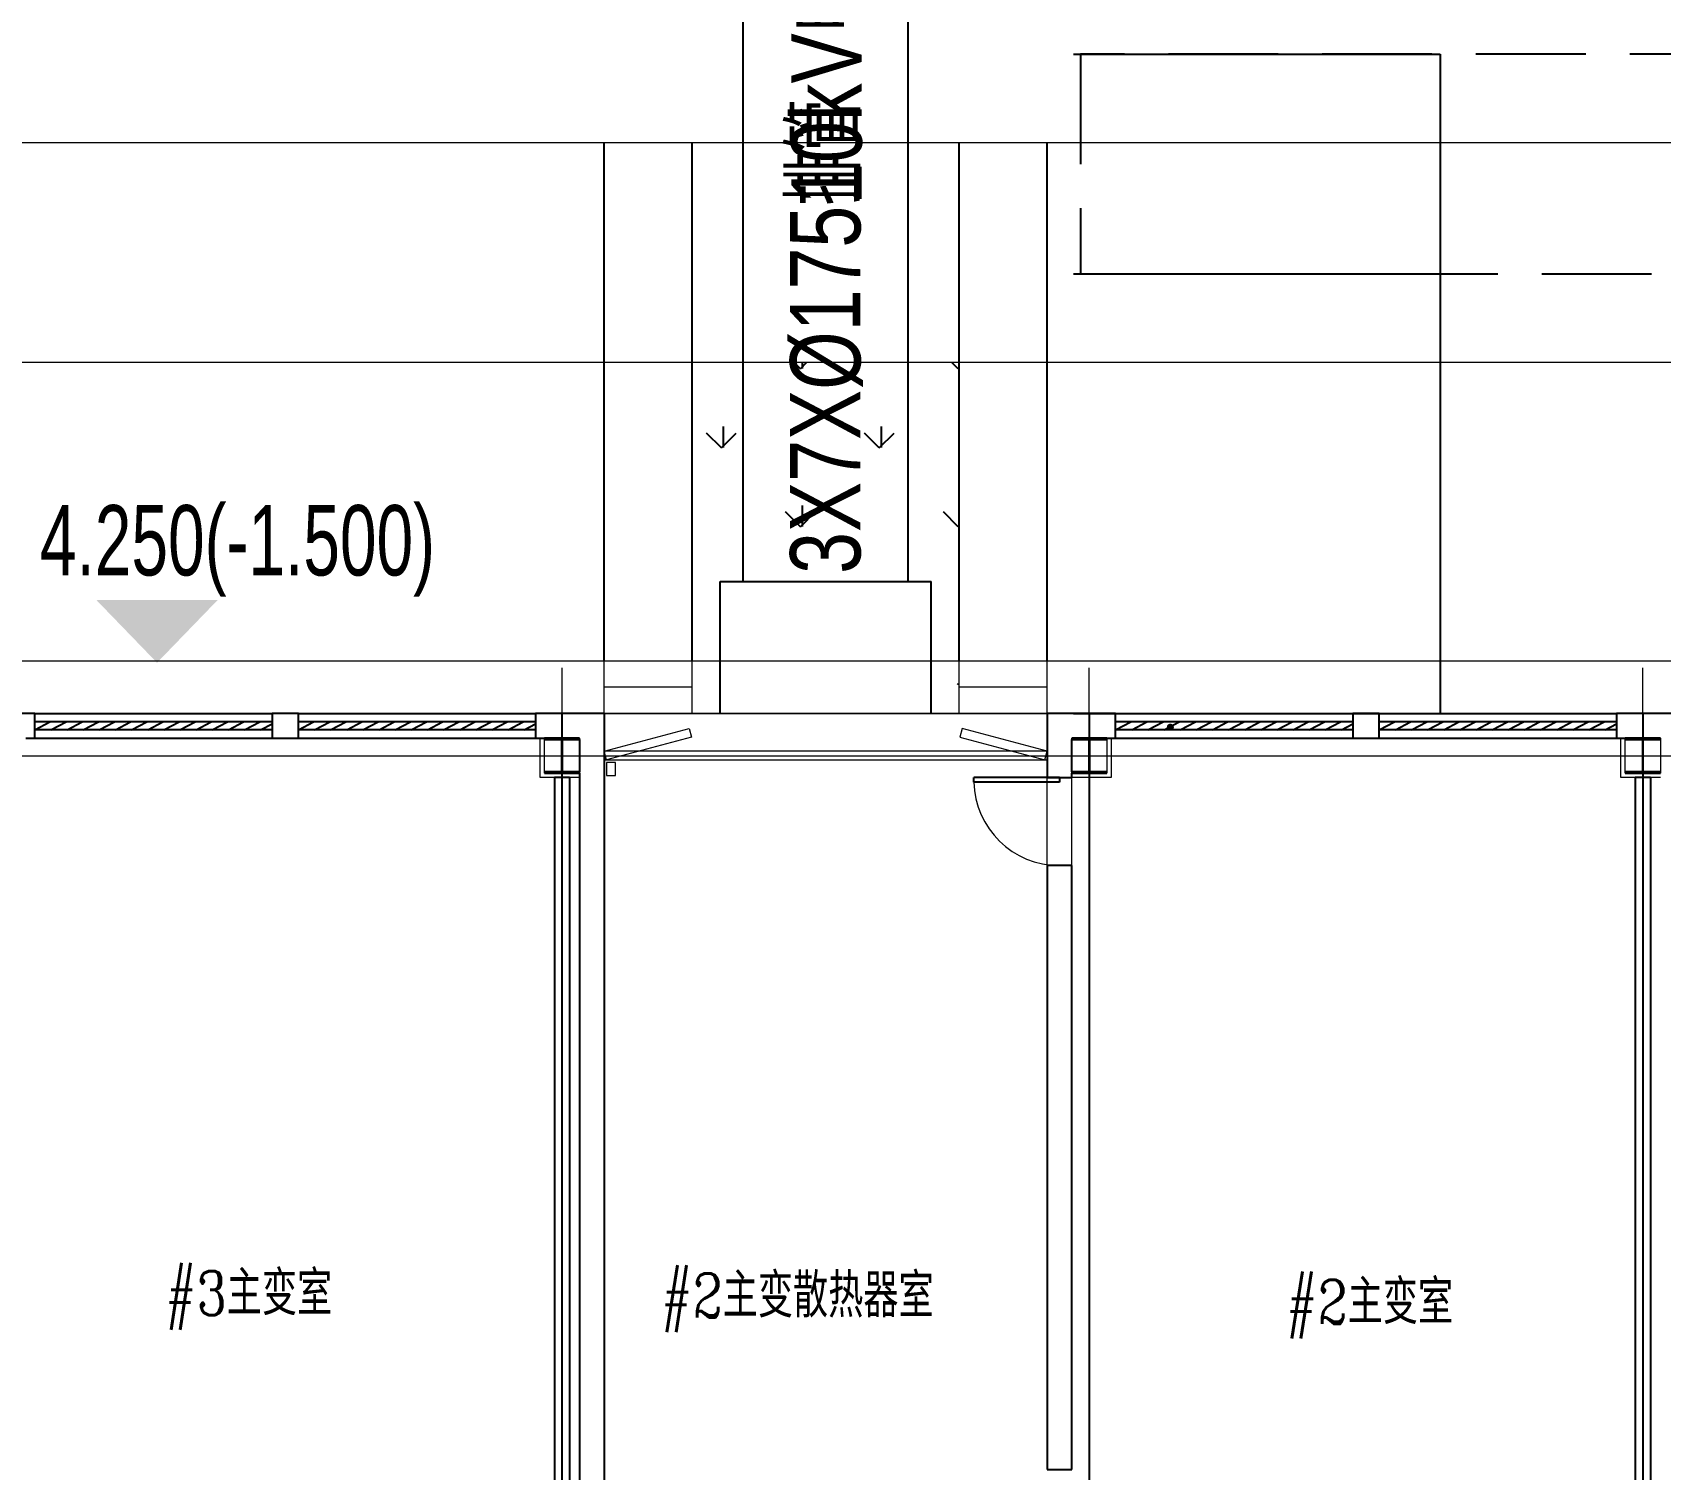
# Model space of a CAD drawing. Extents: x 3213259 to 3716512, y 332899 to 392399.
# Drawn here: x 3243170 to 3261695, y 362842 to 379188 of the extents above; entities that cross this region are included whole.
import ezdxf

# ---------------------------------------------------------------- set-up
doc = ezdxf.new("R2010")
doc.units = 0
doc.header["$LTSCALE"] = 1000
doc.header["$MEASUREMENT"] = 0
doc.linetypes.add('DASH', pattern=[0.35, 0.25, -0.1])
doc.linetypes.add('DOTE', pattern=[2.42, 2, -0.2, 0.02, -0.2])
for name, color, linetype in [('A-PUB_TEXT', 7, 'Continuous'), ('DIM_LEAD', 3, 'Continuous'), ('JZX_COLUMN', 50, 'Continuous'), ('JZX_WALL', 50, 'Continuous'), ('PUB_DIM', 3, 'Continuous'), ('PUB_TEXT', 7, 'Continuous'), ('立面填充', 8, 'Continuous')]:
    doc.layers.add(name, color=color, linetype=linetype)
for name, color, linetype, lineweight in [('JZ_SPACE', 7, 'Continuous', 0), ('JZX_DOTE', 14, 'DOTE', 0), ('JZX_STAIR', 150, 'Continuous', 0), ('JZX_ViewLine', 30, 'Continuous', 0), ('JZX_WINDOW', 4, 'Continuous', 0), ('道路', 220, 'Continuous', 13), ('雨水管、溢水管', 4, 'Continuous', 9)]:
    doc.layers.add(name, color=color, linetype=linetype, lineweight=lineweight)
doc.styles.add('_TCH_DIM', font='sepd_tss.shx', dxfattribs={"bigfont": 'sepd_hzt.shx'})
doc.styles.add('DIM_FONT', font='COMPLEX8.SHX', dxfattribs={"width": 0.6, "bigfont": 'HZITXT.SHX'})
doc.styles.add('HZ', font='complex8.shx', dxfattribs={"width": 0.8, "bigfont": 'hztxt.shx'})
doc.styles.add('sepd_yb2', font='sepd_gbe.shx', dxfattribs={"width": 0.8, "bigfont": 'sepd_gbc.shx'})
doc.styles.get("Standard").update_dxf_attribs({"font": 'SIMPLEX.shx', "bigfont": 'gbcbig.shx'})
doc.dimstyles.new('DIMN', dxfattribs={"dimtxt": 300, "dimasz": 100, "dimexe": 250, "dimexo": 300, "dimgap": 100, "dimtad": 1, "dimdec": 0, "dimzin": 0, "dimdsep": 46, "dimtxsty": 'DIM_FONT', "dimblk": 'ARCHTICK', "dimcen": 0.09, "dimclrt": 7, "dimazin": 2, "dimtfac": 1, "dimtdec": 0, "dimtix": 1, "dimtmove": 2, "dimatfit": 3, "dimldrblk": 'ARCHTICK', "dimfxl": 1, "dimtolj": 1, "dimtzin": 0, "dimarcsym": 0})
doc.dimstyles.new('ISO-25', dxfattribs={"dimtxt": 2.5, "dimasz": 2.5, "dimexe": 1.25, "dimexo": 0.625, "dimtad": 1, "dimtxsty": 'Standard', "dimcen": 2.5, "dimadec": 0, "dimazin": 0, "dimtfac": 1, "dimtmove": 0, "dimatfit": 3, "dimfxl": 1, "dimarcsym": 0})
pattern_1 = [(90, (38683506.7, 5563254.86), (-538.815, 538.815), [142.875, -934.755]), (45, (38683506.7, 5563254.86), (-538.815367, 538.815367), [142.875, -619.125]), (135, (38683506.7, 5563254.86), (-538.815367, -538.815367), [142.875, -619.125])]

# ---------------------------------------------------------------- blocks, each defined once
blk = doc.blocks.new('_ArchTick')
at = {"color": 0, "linetype": 'ByBlock', "const_width": 0.4}
blk.add_lwpolyline([(-0.5, -0.5), (0.5, 0.5)], dxfattribs=at)
blk = doc.blocks.new('*D153')
at = {"layer": 'Defpoints', "color": 0}
for p in [(3274275, 382246), (3274275, 371962), (3227415, 365598)]:
    blk.add_point(p, dxfattribs=at)
at = {"layer": 'PUB_DIM', "color": 0, "lineweight": -2}
for p, q in [((3227415, 365898), (3227415, 382496)), ((3274275, 372262), (3274275, 382496)), ((3227415, 382246), (3274275, 382246))]:
    blk.add_line(p, q, dxfattribs=at)
at = {"layer": 'PUB_DIM', "color": 0, "lineweight": -2, "xscale": 100, "yscale": 100, "zscale": 100, "rotation": 180}
blk.add_blockref('_ArchTick', (3227415, 382246), dxfattribs=at)
at = {"layer": 'PUB_DIM', "color": 0, "lineweight": -2, "xscale": 100, "yscale": 100, "zscale": 100}
blk.add_blockref('_ArchTick', (3274275, 382246), dxfattribs=at)
at = {"layer": 'PUB_DIM', "color": 7, "lineweight": 25, "insert": (3250845, 382746), "char_height": 800, "attachment_point": 5, "style": 'HZ'}
blk.add_mtext('\\A1;46860', dxfattribs=at)
blk = doc.blocks.new('A$C62D55686')
at = {"color": 0}
for p, q in [((17443.8, 23480), (17443.8, 23760)), ((17443.8, 23760), (20143.8, 23760)), ((20143.8, 23760), (20143.8, 23480)), ((20443.8, 23480), (20443.8, 23760)), ((20443.8, 23760), (23143.8, 23760)), ((23143.8, 23760), (23143.8, 23480)), ((29743.8, 23480), (29743.8, 23760)), ((29743.8, 23760), (32443.8, 23760)), ((32443.8, 23760), (32443.8, 23480)), ((32743.8, 23480), (32743.8, 23760)), ((32743.8, 23760), (35443.8, 23760)), ((35443.8, 23760), (35443.8, 23480)), ((20143.8, 23666.7), (17443.8, 23666.7)), ((17443.8, 23573.4), (17616.8, 23666.7)), ((20143.8, 23573.4), (17443.8, 23573.4)), ((17627.3, 23573.4), (17800.4, 23666.7)), ((17810.9, 23573.4), (17984, 23666.7)), ((17994.5, 23573.4), (18167.6, 23666.7)), ((18178.1, 23573.4), (18351.1, 23666.7)), ((18361.6, 23573.4), (18534.7, 23666.7)), ((18545.2, 23573.4), (18718.3, 23666.7)), ((18728.8, 23573.4), (18901.9, 23666.7)), ((18912.4, 23573.4), (19085.4, 23666.7)), ((19095.9, 23573.4), (19269, 23666.7)), ((19279.5, 23573.4), (19452.6, 23666.7)), ((19463.1, 23573.4), (19636.2, 23666.7)), ((19646.7, 23573.4), (19819.7, 23666.7)), ((19830.2, 23573.4), (20003.3, 23666.7)), ((20013.8, 23573.4), (20143.8, 23643.4)), ((23143.8, 23666.7), (20443.8, 23666.7)), ((20443.8, 23573.4), (20616.8, 23666.7)), ((23143.8, 23573.4), (20443.8, 23573.4)), ((20627.3, 23573.4), (20800.4, 23666.7)), ((20810.9, 23573.4), (20984, 23666.7)), ((20994.5, 23573.4), (21167.6, 23666.7)), ((21178.1, 23573.4), (21351.1, 23666.7)), ((21361.6, 23573.4), (21534.7, 23666.7)), ((21545.2, 23573.4), (21718.3, 23666.7)), ((21728.8, 23573.4), (21901.9, 23666.7)), ((21912.4, 23573.4), (22085.4, 23666.7)), ((22095.9, 23573.4), (22269, 23666.7)), ((22279.5, 23573.4), (22452.6, 23666.7)), ((22463.1, 23573.4), (22636.2, 23666.7)), ((22646.7, 23573.4), (22819.7, 23666.7)), ((22830.2, 23573.4), (23003.3, 23666.7)), ((23013.8, 23573.4), (23143.8, 23643.4)), ((32443.8, 23666.7), (29743.8, 23666.7)), ((29743.8, 23573.4), (29916.8, 23666.7)), ((32443.8, 23573.4), (29743.8, 23573.4)), ((29927.3, 23573.4), (30100.4, 23666.7)), ((30110.9, 23573.4), (30284, 23666.7)), ((30294.5, 23573.4), (30467.6, 23666.7)), ((30478.1, 23573.4), (30651.1, 23666.7)), ((30661.6, 23573.4), (30834.7, 23666.7)), ((30845.2, 23573.4), (31018.3, 23666.7)), ((31028.8, 23573.4), (31201.9, 23666.7)), ((31212.4, 23573.4), (31385.4, 23666.7)), ((31395.9, 23573.4), (31569, 23666.7)), ((31579.5, 23573.4), (31752.6, 23666.7)), ((31763.1, 23573.4), (31936.2, 23666.7)), ((31946.7, 23573.4), (32119.7, 23666.7)), ((32130.2, 23573.4), (32303.3, 23666.7)), ((32313.8, 23573.4), (32443.8, 23643.4)), ((35443.8, 23666.7), (32743.8, 23666.7)), ((32743.8, 23573.4), (32916.8, 23666.7)), ((35443.8, 23573.4), (32743.8, 23573.4)), ((32927.3, 23573.4), (33100.4, 23666.7)), ((33110.9, 23573.4), (33284, 23666.7)), ((33294.5, 23573.4), (33467.6, 23666.7)), ((33478.1, 23573.4), (33651.1, 23666.7)), ((33661.6, 23573.4), (33834.7, 23666.7)), ((33845.2, 23573.4), (34018.3, 23666.7)), ((34028.8, 23573.4), (34201.9, 23666.7)), ((34212.4, 23573.4), (34385.4, 23666.7)), ((34395.9, 23573.4), (34569, 23666.7)), ((34579.5, 23573.4), (34752.6, 23666.7)), ((34763.1, 23573.4), (34936.2, 23666.7)), ((34946.7, 23573.4), (35119.7, 23666.7)), ((35130.2, 23573.4), (35303.3, 23666.7)), ((35313.8, 23573.4), (35443.8, 23643.4)), ((17443.8, 23480), (20143.8, 23480)), ((20443.8, 23480), (23143.8, 23480)), ((29743.8, 23480), (32443.8, 23480)), ((32743.8, 23480), (35443.8, 23480))]:
    blk.add_line(p, q, dxfattribs=at)
for p, q in [((28128.8, 22980), (28128.8, 23030)), ((29103.8, 23030), (28128.8, 23030)), ((29103.8, 22980), (28128.8, 22980)), ((29103.8, 23030), (29103.8, 22980))]:
    blk.add_line(p, q)
at = {"lineweight": 13}
blk.add_ellipse((29103.8, 23005), major_axis=(-689.4, 689.4), ratio=1, start_param=0.811042, end_param=2.3561945, dxfattribs=at)
at = {"layer": 'DIM_LEAD', "const_width": 40}
blk.add_lwpolyline([(30366.5, 23624.2, 1), (30366.5, 23584.2, 1)], format="xyb", close=True, dxfattribs=at)
at = {"layer": 'JZX_COLUMN'}
for p, q in [((23643.8, 23480), (23243.8, 23480)), ((23243.8, 23480), (23243.8, 23464)), ((23243.8, 23464), (23438.8, 23464)), ((23438.8, 23464), (23438.8, 23096)), ((23448.8, 23096), (23448.8, 23464)), ((23448.8, 23464), (23643.8, 23464)), ((23643.8, 23464), (23643.8, 23480)), ((29643.8, 23480), (29243.8, 23480)), ((29243.8, 23480), (29243.8, 23464)), ((29243.8, 23464), (29438.8, 23464)), ((29438.8, 23464), (29438.8, 23096)), ((29448.8, 23096), (29448.8, 23464)), ((29448.8, 23464), (29643.8, 23464)), ((29643.8, 23464), (29643.8, 23480)), ((35943.8, 23480), (35543.8, 23480)), ((35543.8, 23480), (35543.8, 23464)), ((35543.8, 23464), (35738.8, 23464)), ((35738.8, 23464), (35738.8, 23096)), ((35748.8, 23096), (35748.8, 23464)), ((35748.8, 23464), (35943.8, 23464)), ((35943.8, 23464), (35943.8, 23480)), ((23438.8, 23096), (23243.8, 23096)), ((23243.8, 23096), (23243.8, 23080)), ((23243.8, 23080), (23643.8, 23080)), ((23643.8, 23096), (23448.8, 23096)), ((23643.8, 23080), (23643.8, 23096)), ((29438.8, 23096), (29243.8, 23096)), ((29243.8, 23096), (29243.8, 23080)), ((29243.8, 23080), (29643.8, 23080)), ((29643.8, 23096), (29448.8, 23096)), ((29643.8, 23080), (29643.8, 23096)), ((35738.8, 23096), (35543.8, 23096)), ((35543.8, 23096), (35543.8, 23080)), ((35543.8, 23080), (35943.8, 23080)), ((35943.8, 23096), (35748.8, 23096)), ((35943.8, 23080), (35943.8, 23096))]:
    blk.add_line(p, q, dxfattribs=at)
at = {"layer": 'JZX_DOTE', "ltscale": 20}
for p, q in [((23443.8, 1280), (23443.8, 24280)), ((29443.8, 1280), (29443.8, 24280)), ((35743.8, 1280), (35743.8, 24280)), ((1143.8, 23280), (49043.8, 23280))]:
    blk.add_line(p, q, dxfattribs=at)
at = {"layer": 'JZX_STAIR'}
for p, q in [((23923.8, 23760), (23923.8, 24360)), ((24923.8, 23759.2), (24923.8, 24359.2)), ((27963.8, 23759.2), (27963.8, 24359.2)), ((28963.8, 23760), (28963.8, 24360)), ((24923.8, 24059.2), (23923.8, 24060)), ((28963.8, 24060), (27963.8, 24059.2))]:
    blk.add_line(p, q, dxfattribs=at)
at = {"layer": 'JZX_ViewLine'}
blk.add_line((3415.2, 24360), (49123.8, 24360), dxfattribs=at)
for points in [[(28963.8, 23760), (23923.8, 23760)], [(23643.8, 23030), (23193.8, 23030), (23193.8, 23480)], [(29693.8, 23480), (29693.8, 23030), (29193.8, 23030)], [(35943.8, 23030), (35493.8, 23030), (35493.8, 23480)]]:
    blk.add_lwpolyline(points, dxfattribs=at)
for points in [[(23243.8, 23480), (23643.8, 23480), (23643.8, 23080), (23243.8, 23080)], [(29243.8, 23480), (29643.8, 23480), (29643.8, 23080), (29243.8, 23080)], [(35543.8, 23480), (35943.8, 23480), (35943.8, 23080), (35543.8, 23080)]]:
    blk.add_lwpolyline(points, close=True, dxfattribs=at)
at = {"layer": 'JZX_WALL'}
for p, q in [((17443.8, 23760), (16663.8, 23760)), ((17443.8, 23480), (17443.8, 23760)), ((20443.8, 23760), (20143.8, 23760)), ((20143.8, 23760), (20143.8, 23480)), ((20443.8, 23480), (20443.8, 23760)), ((23923.8, 23760), (23143.8, 23760)), ((23143.8, 23760), (23143.8, 23480)), ((28963.8, 23760), (28963.8, 23030)), ((29743.8, 23760), (28963.8, 23760)), ((29743.8, 23480), (29743.8, 23760)), ((32743.8, 23760), (32443.8, 23760)), ((32443.8, 23760), (32443.8, 23480)), ((32743.8, 23480), (32743.8, 23760)), ((36223.8, 23760), (35443.8, 23760)), ((35443.8, 23760), (35443.8, 23480)), ((17343.8, 23480), (17443.8, 23480)), ((20143.8, 23480), (20443.8, 23480)), ((23143.8, 23480), (23243.8, 23480)), ((29243.8, 23096), (29243.8, 23464)), ((29643.8, 23480), (29743.8, 23480)), ((32443.8, 23480), (32743.8, 23480)), ((35443.8, 23480), (35543.8, 23480)), ((23357.8, 23030), (23357.8, 13930)), ((23529.8, 23030), (23357.8, 23030)), ((23529.8, 23030), (23529.8, 13930)), ((28963.8, 23030), (29243.8, 23030)), ((29243.8, 23030), (29243.8, 23080)), ((35657.8, 23030), (35657.8, 13930)), ((35829.8, 23030), (35657.8, 23030)), ((35829.8, 23030), (35829.8, 13930)), ((29243.8, 22030), (28963.8, 22030)), ((28963.8, 22030), (28963.8, 15160)), ((29243.8, 15160), (29243.8, 22030)), ((28963.8, 15160), (29243.8, 15160))]:
    blk.add_line(p, q, dxfattribs=at)
at = {"layer": 'JZX_WALL', "linetype": 'ByBlock'}
for p, q in [((23923.8, 23760), (23923.8, 14160)), ((23643.8, 23464), (23643.8, 23096)), ((23643.8, 23080), (23643.8, 13880))]:
    blk.add_line(p, q, dxfattribs=at)
at = {"layer": 'JZX_WINDOW'}
for p, q in [((28963.8, 22030), (28963.8, 23030)), ((29243.8, 22030), (29243.8, 23030))]:
    blk.add_line(p, q, dxfattribs=at)
for points in [[(23949.6, 23233.4), (23923.8, 23330), (24889.7, 23588.8), (24915.6, 23492.3)], [(28937.9, 23233.4), (28963.8, 23330), (27997.8, 23588.8), (27971.9, 23492.3)]]:
    blk.add_lwpolyline(points, close=True, dxfattribs=at)
for points in [[(28963.8, 23330), (23923.8, 23330)], [(28963.8, 23230), (23923.8, 23230)]]:
    blk.add_lwpolyline(points, dxfattribs=at)
at = {"layer": '雨水管、溢水管'}
blk.add_lwpolyline([(23951.7, 23054), (24051.7, 23054), (24051.7, 23204), (23951.7, 23204)], close=True, dxfattribs=at)
at = {"layer": 'JZ_SPACE', "style": 'HZ', "width": 0.8}
for s, p in [('#3主变室', (18925.7, 16915.9)), ('#2主变散热器室', (24570, 16889.2)), ('#2主变室', (31681.4, 16815.3))]:
    blk.add_text(s, height=500, rotation=360, dxfattribs=at).set_placement(p)
blk = doc.blocks.new('bdz1')
at = {"layer": 'JZX_ViewLine'}
blk.add_lwpolyline([(-35452.092, -5191.813), (-35407.232, -5191.813), (-35407.232, -5214.373), (-35454.092, -5214.373), (-35454.092, -5193.813)], dxfattribs=at)
at = {"layer": '立面填充', "color": 2}
for p, q in [((-35430.252, -5190.313), (-35430.252, -5183.313)), ((-35428.372, -5190.313), (-35428.372, -5183.313)), ((-35430.512, -5190.313), (-35428.112, -5190.313)), ((-35430.512, -5191.813), (-35430.512, -5190.313)), ((-35428.112, -5191.813), (-35428.112, -5190.313)), ((-35432.312, -5191.813), (-35432.312, -5201.893)), ((-35426.312, -5191.813), (-35426.312, -5201.893)), ((-35420.012, -5191.813), (-35420.012, -5201.893))]:
    blk.add_line(p, q, dxfattribs=at)
blk = doc.blocks.new('*D161')
at = {"layer": 'Defpoints', "color": 0}
for p in [(3255016, 376442), (3255016, 371442), (3259189, 371442)]:
    blk.add_point(p, dxfattribs=at)
at = {"layer": 'PUB_TEXT', "color": 0, "lineweight": -2}
for p, q in [((3255017, 376442), (3259190, 376442)), ((3259189, 376442), (3259189, 371442)), ((3255017, 371442), (3259190, 371442))]:
    blk.add_line(p, q, dxfattribs=at)
for p, rotation in [((3259189, 376442), 90), ((3259189, 371442), 270)]:
    blk.add_blockref('_ArchTick', p, dxfattribs=dict(at, rotation=rotation))
at = {"layer": 'PUB_TEXT', "color": 0, "insert": (3259187, 373942), "char_height": 2.5, "attachment_point": 5, "rotation": 90, "style": 'sepd_yb2'}
blk.add_mtext('5000', dxfattribs=at)
blk = doc.blocks.new('*D160')
at = {"layer": 'Defpoints', "color": 0}
for p in [(3255016, 378942), (3255016, 376442), (3259189, 376442)]:
    blk.add_point(p, dxfattribs=at)
at = {"layer": 'PUB_TEXT', "color": 0, "lineweight": -2}
for p, q in [((3255017, 378942), (3259190, 378942)), ((3259189, 378942), (3259189, 376442)), ((3255017, 376442), (3259190, 376442))]:
    blk.add_line(p, q, dxfattribs=at)
for p, rotation in [((3259189, 378942), 90), ((3259189, 376442), 270)]:
    blk.add_blockref('_ArchTick', p, dxfattribs=dict(at, rotation=rotation))
at = {"layer": 'PUB_TEXT', "color": 0, "insert": (3259187, 377692), "char_height": 2.5, "attachment_point": 5, "rotation": 90, "style": 'sepd_yb2'}
blk.add_mtext('2500', dxfattribs=at)

msp = doc.modelspace()

# ---------------------------------------------------------------- hatches: boundary and pattern name
h = msp.add_hatch()
h.set_pattern_fill('GRASS', color=256, scale=30, style=0)
h.set_pattern_definition(pattern_1)
h.paths.add_polyline_path([(3227414.856, 356861.717), (3225914.856, 356861.717), (3225914.856, 359861.717), (3227414.856, 359861.717)])
h.paths.add_polyline_path([(3282466.609, 379933.53), (3282466.609, 379433.53), (3279336.214, 379433.53), (3279336.214, 379933.53), (3228683.227, 379933.53), (3227414.856, 369441.717), (3227414.856, 342708.338), (3278719.894, 341014.653), (3283262.384, 379933.53)])
edge = h.paths.add_edge_path()
edge.add_line((3221575.256, 347403.567), (3227409.321, 347210.972))
edge.add_line((3227409.321, 347210.972), (3227396.062, 343209.231))
edge.add_line((3227396.062, 343209.231), (3221109.927, 343416.749))
edge.add_line((3221109.927, 343416.749), (3220993.595, 342420.045))
edge.add_line((3220993.595, 342420.045), (3279163.189, 340499.747))
edge.add_line((3279163.189, 340499.747), (3283824.137, 380433.53))
edge.add_line((3283824.137, 380433.53), (3282466.609, 380433.53))
edge.add_line((3282466.609, 380433.53), (3282466.609, 379433.53))
edge.add_line((3282466.609, 379433.53), (3279336.214, 379433.53))
edge.add_line((3279336.214, 379433.53), (3279336.214, 380135.488))
edge.add_line((3279336.214, 380135.488), (3279833.813, 380433.53))
edge.add_line((3279833.813, 380433.53), (3226182.622, 380433.53))
edge.add_arc((3254466.895, 370433.529), 30000.002, 160.5287798, 173.3427359)
edge.add_line((3224669.171, 373911.427), (3221575.256, 347403.567))
h = msp.add_hatch()
h.set_pattern_fill('GRASS', color=256, scale=30, style=0)
h.set_pattern_definition(pattern_1)
h.paths.add_polyline_path([(3283262.384, 379933.53), (3282758.99, 379933.53), (3279449.919, 351582.273, -0.39005211), (3268161.153, 341863.492), (3227414.856, 343208.61), (3227414.856, 342708.338), (3278719.894, 341014.653)])
h = msp.add_hatch()
h.set_pattern_fill('GRASS', color=256, scale=50, style=0)
h.set_pattern_definition([(90, (38683506.7, 5563254.9), (-898.025, 898.025), [238.125, -1557.925]), (45, (38683506.7, 5563254.9), (-898.02561, 898.02561), [238.125, -1031.875]), (135, (38683506.7, 5563254.9), (-898.02561, -898.02561), [238.125, -1031.875])])
h.paths.add_polyline_path([(3250864.196, 375433.53), (3250674.856, 375433.53), (3250674.856, 372040.849), (3250674.856, 371441.717), (3250694.196, 371441.717), (3250694.196, 372941.717), (3250864.196, 372941.717)])
h.paths.add_polyline_path([(3253524.196, 375433.53), (3250864.196, 375433.53), (3250864.196, 372941.717), (3253524.196, 372941.717)])
h.paths.add_polyline_path([(3253714.856, 375433.53), (3253524.196, 375433.53), (3253524.196, 372941.717), (3253694.196, 372941.717), (3253694.196, 371441.717), (3253714.856, 371441.717), (3253714.856, 372040.849)])
h = msp.add_hatch()
h.set_pattern_fill('GRASS', color=256, scale=30, style=0)
h.set_pattern_definition(pattern_1)
h.paths.add_polyline_path([(3275476.89, 352045.993), (3275618.785, 353261.717), (3274274.856, 353261.717), (3274274.856, 348866.43, 0.123243665)])
h.paths.add_polyline_path([(3277805.122, 362677.489), (3277805.122, 368574.986), (3276205.857, 368574.986), (3276205.857, 362677.489)], flags=25)
h.paths.add_polyline_path([(3237665.533, 346872.393), (3238174.856, 347381.717), (3238174.856, 348881.717), (3231614.856, 348881.717), (3231614.856, 347681.717), (3229814.856, 347681.717), (3229814.856, 348881.717), (3227414.856, 348881.717), (3227414.856, 347210.789)])
h.paths.add_polyline_path([(3243957.811, 346664.672), (3244174.856, 346881.717), (3244174.856, 348881.717), (3241374.856, 348881.717), (3241374.856, 346749.941)])
edge = h.paths.add_edge_path()
edge.add_line((3247374.856, 348881.717), (3247374.856, 346551.869))
edge.add_line((3247374.856, 346551.869), (3268293.129, 345861.314))
edge.add_arc((3268524.088, 352857.503), 7000, 268.1092354, 325.2390854)
edge.add_line((3274274.856, 348866.43), (3274274.856, 348881.717))
edge.add_line((3274274.856, 348881.717), (3272524.856, 348881.717))
edge.add_line((3272524.856, 348881.717), (3272524.856, 347681.717))
edge.add_line((3272524.856, 347681.717), (3270724.856, 347681.717))
edge.add_line((3270724.856, 347681.717), (3270724.856, 348881.717))
edge.add_line((3270724.856, 348881.717), (3247374.856, 348881.717))
h.paths.add_polyline_path([(3275514.856, 371441.717), (3274274.856, 371441.717), (3274274.856, 356461.717), (3274744.856, 356461.717), (3275244.856, 356961.717), (3275244.856, 358461.717), (3275514.856, 358461.717)])
edge = h.paths.add_edge_path()
edge.add_line((3276662.739, 371441.717), (3275514.856, 371441.717))
edge.add_line((3275514.856, 371441.717), (3275514.856, 358461.717))
edge.add_line((3275514.856, 358461.717), (3276225.713, 358461.717))
edge.add_line((3276225.713, 358461.717), (3277294.875, 367622.02))
edge.add_arc((3270342.073, 368433.53), 7000, 353.3427359, 385.4511275)
at = {"layer": 'A-PUB_TEXT'}
h = msp.add_hatch(color=256, dxfattribs=at)
h.dxf.hatch_style = 1
h.paths.add_polyline_path([(3244586.297, 372019.115), (3245277.514, 372733.589), (3243895.08, 372733.589)])

# ---------------------------------------------------------------- linework, layer by layer
for p, q in [((3249674.856, 372041.717), (3249674.856, 377933.53)), ((3250674.856, 372040.849), (3250674.856, 377933.53)), ((3253714.856, 372042.151), (3253714.856, 377933.964)), ((3254714.856, 372041.283), (3254714.856, 377933.964))]:
    msp.add_line(p, q)
at = {"layer": '立面填充', "color": 2, "linetype": 'DASH', "ltscale": 5}
msp.add_lwpolyline([(3255094.856, 376441.717), (3262594.856, 376441.717), (3262594.856, 378941.717), (3255094.856, 378941.717)], close=True, dxfattribs=at)
at = {"layer": '道路', "color": 12}
msp.add_line((3275127.887, 377933.53), (3236894.856, 377933.53), dxfattribs=at)
msp.add_lwpolyline([(3275476.89, 352045.993), (3277294.875, 367622.02, 0.448669435), (3270342.073, 375433.53), (3237374.856, 375433.53)], format="xyb", dxfattribs=at)

# ---------------------------------------------------------------- block references
at = {"xscale": 1000, "yscale": 1000, "zscale": 1000}
msp.add_blockref('bdz1', (38681506.695, 5563254.86), dxfattribs=at)
msp.add_blockref('A$C62D55686', (3225751.106, 347681.689))

# ---------------------------------------------------------------- texts
at = {"style": 'sepd_yb2', "width": 0.8}
for s, p in [('10kV电缆出线', (3252605.149, 377229.227)), ('3X7X%%C175排管', (3252590.987, 373029.886))]:
    msp.add_text(s, height=800, rotation=90, dxfattribs=at).set_placement(p)
at = {"layer": 'A-PUB_TEXT', "style": '_TCH_DIM', "width": 0.7}
msp.add_text('4.250(-1.500)', height=800, dxfattribs=at).set_placement((3243253.993, 373012.156))

# ---------------------------------------------------------------- dimensions: what is measured, and where the dimension line sits
at = {"layer": 'PUB_DIM', "lineweight": 25}
dim = msp.add_linear_dim(base=(3274274.856, 382246.179), p1=(3227414.856, 365598.248), p2=(3274274.856, 371961.717), dimstyle='DIMN', override={"dimtxt": 800, "dimtxsty": 'HZ', "dimblk": 'ArchTick'}, dxfattribs=at)
dim.commit()
dim.dimension.update_dxf_attribs({"geometry": '*D153', "text_midpoint": (3250844.856, 382746.179)})
at = {"layer": 'PUB_TEXT'}
dim = msp.add_linear_dim(base=(3259188.518, 376441.717), p1=(3255016.376, 378941.717), p2=(3255016.376, 376441.717), angle=90, dimstyle='ISO-25', override={"dimasz": 1, "dimtxsty": 'sepd_yb2', "dimblk1": 'ArchTick', "dimblk2": 'ArchTick', "dimsah": 1, "dimfxl": 250, "dimarcsym": 1}, dxfattribs=at)
dim.commit()
dim.dimension.update_dxf_attribs({"geometry": '*D160', "text_midpoint": (3259188.518, 377691.717), "dimtype": 128})
dim = msp.add_linear_dim(base=(3259188.518, 371441.717), p1=(3255016.376, 376441.717), p2=(3255016.376, 371441.717), angle=90, dimstyle='ISO-25', override={"dimasz": 1, "dimtxsty": 'sepd_yb2', "dimblk1": 'ArchTick', "dimblk2": 'ArchTick', "dimsah": 1, "dimfxl": 250, "dimarcsym": 1}, dxfattribs=at)
dim.commit()
dim.dimension.update_dxf_attribs({"geometry": '*D161', "text_midpoint": (3259186.643, 373941.717)})

doc.saveas('drawing.dxf')
